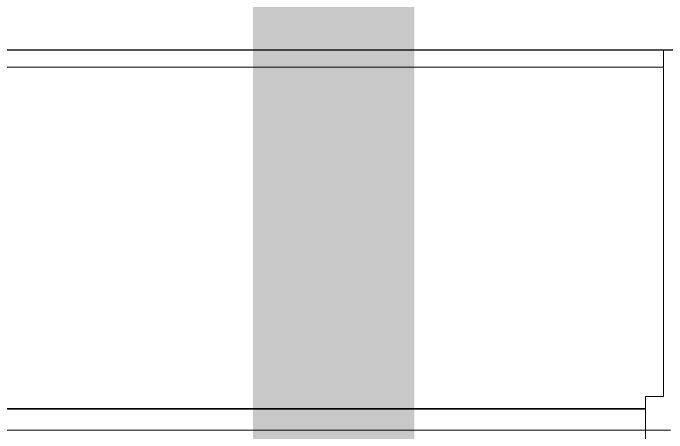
# Model space of a CAD drawing. Extents: x 27938 to 1507990, y 110129 to 923079.
# Drawn here: x 835832.3 to 836055.2, y 672276.4 to 672419.7 of the extents above; entities that cross this region are included whole.
import ezdxf

# ---------------------------------------------------------------- set-up
doc = ezdxf.new("R2010")
doc.units = 0
doc.header["$LTSCALE"] = 1000
doc.header["$MEASUREMENT"] = 0
doc.layers.add('PIPE-废水', color=31, linetype='TG_F')
doc.layers.add('看线', color=251, linetype='Continuous')
doc.layers.add('平面-空调预留孔', color=173, linetype='Continuous', lineweight=15)
doc.styles.add('TG_LINETYPE', font='SIMPLEX', dxfattribs={"width": 0.8, "height": 3, "bigfont": 'HZTXT'})
doc.linetypes.add('TG_F', pattern='A,2,-0.3,["F",TG_LINETYPE,S=0.1,R=0,X=-0.23,Y=-0.15],0', length=2.3)

# ---------------------------------------------------------------- blocks, each defined once
blk = doc.blocks.new('gdgdgdrgdfsfs')
at = {"layer": '平面-空调预留孔'}
for p, q in [((701373.32, 763967.56), (701455.02, 763967.56)), ((701455.02, 763967.56), (701455.02, 763849.22)), ((703030.02, 763961.62), (701455.02, 763961.62)), ((701455.02, 763849.22), (701461.18, 763849.22)), ((701461.18, 763849.22), (701461.18, 763834.7)), ((703023.86, 763845.19), (701461.18, 763845.19)), ((703023.86, 763844.89), (701461.18, 763844.89)), ((701461.18, 763837.76), (701452.7, 763837.76)), ((703023.86, 763837.79), (701461.18, 763837.79))]:
    blk.add_line(p, q, dxfattribs=at)

msp = doc.modelspace()

# ---------------------------------------------------------------- linework, layer by layer
at = {"layer": 'PIPE-废水', "ltscale": 0.5, "const_width": 55}
msp.add_lwpolyline([(835941.58, 672113.52), (835941.58, 673487.17)], dxfattribs=at)
msp.add_lwpolyline([(835941.58, 672113.52), (835941.58, 673487.17)], dxfattribs=at)
at = {"layer": '看线', "color": 8, "ltscale": 0.5}
msp.add_lwpolyline([(831666.58, 672407.17), (836266.58, 672407.17)], dxfattribs=at)

# ---------------------------------------------------------------- block references
at = {"layer": '平面-空调预留孔', "color": 8, "xscale": -1}
msp.add_blockref('gdgdgdrgdfsfs', (1537509.1, -91560.38), dxfattribs=at)

doc.saveas('drawing.dxf')
